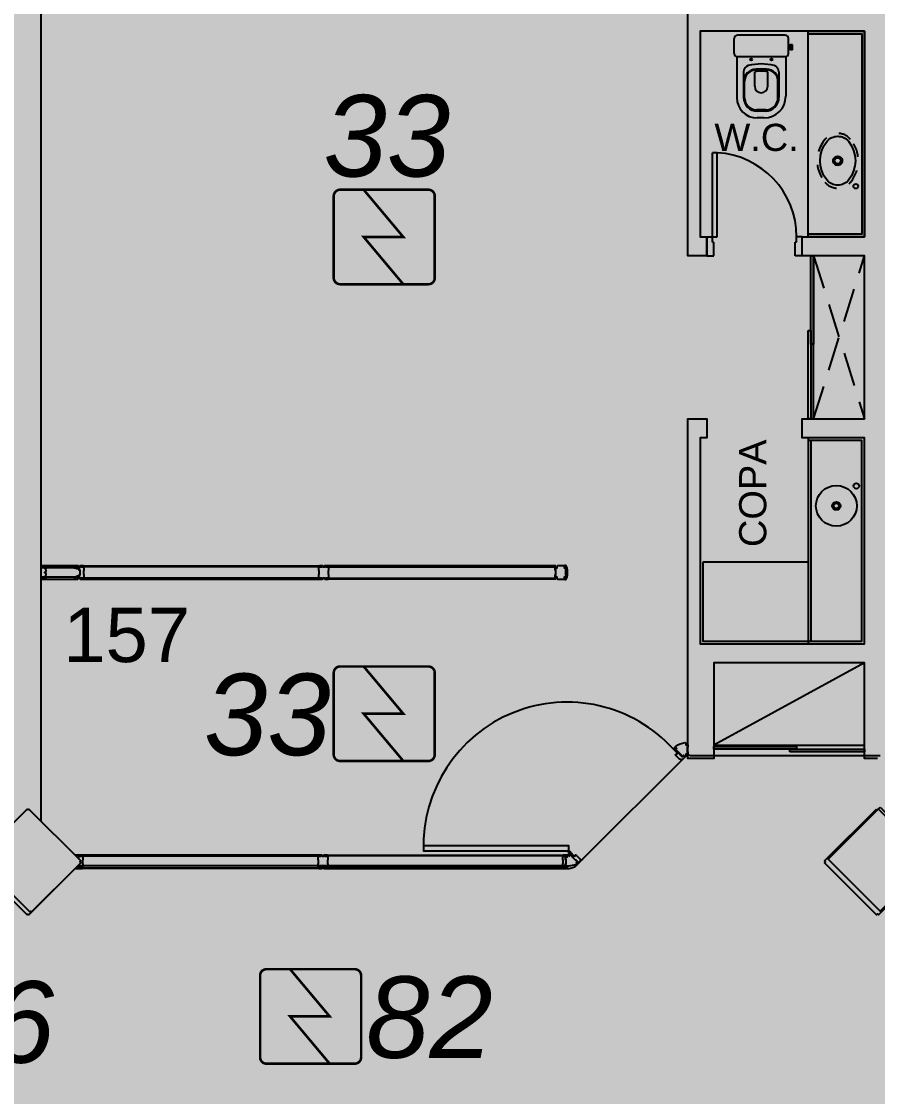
# Model space of a CAD drawing. Header units: metres. Extents: x -331 to 2982, y 362 to 2539.
# Drawn here: x 857.7 to 863.99, y 1625.09 to 1633 of the extents above; entities that cross this region are included whole.
import ezdxf

# ---------------------------------------------------------------- set-up
doc = ezdxf.new("R2010")
doc.units = ezdxf.units.M
for name, pattern in [('DASHED2', [0.375, 0.25, -0.125]), ('XR_BL2_3 PAV$0$CONTINUOUS', [0]), ('XR_BL2_3 PAV$0$HIDDEN', [0.375, 0.25, -0.125])]:
    doc.linetypes.add(name, pattern=pattern)
doc.layers.get('0').update_dxf_attribs({"color": 251})
doc.layers.add('_corredores', color=251, linetype='Continuous', plot=False)
doc.layers.add('_salas', color=251, linetype='Continuous', plot=False)
for name, color, linetype in [('ALV', 251, 'Continuous'), ('CX', 251, 'Continuous'), ('DET. FUMAÇA', 1, 'Continuous'), ('Detector_antigo', 84, 'Continuous'), ('Div', 251, 'Continuous'), ('Est', 251, 'Continuous'), ('Mob', 251, 'Continuous'), ('Proj', 251, 'DASHED2'), ('Texto_Salas', 251, 'Continuous'), ('vid', 251, 'Continuous')]:
    doc.layers.add(name, color=color, linetype=linetype)
doc.layers.add('Botoeira_antiga', color=74, linetype='Continuous', lineweight=30)
doc.styles.add('ARIAL', font='arial.ttf')
doc.styles.get("Standard").update_dxf_attribs({"font": 'arial.ttf', "height": 0.3})
doc.styles.add('X3G_ENTITY_1416BAE9', font='arial.ttf', dxfattribs={"height": 0.6})
doc.styles.add('X3G_ENTITY_14227C23', font='arial.ttf', dxfattribs={"height": 0.4})

# ---------------------------------------------------------------- blocks, each defined once
blk = doc.blocks.new('Detector de fumaça')
at = {"layer": 'DET. FUMAÇA', "linetype": 'Continuous', "lineweight": 15, "const_width": 0.0187}
blk.add_lwpolyline([(774.5995, 539.8158), (775.2491, 539.8158, -0.414214), (775.2958, 539.769), (775.2958, 539.1669, -0.414214), (775.2491, 539.1202), (774.5995, 539.1202, -0.414214), (774.5527, 539.1669), (774.5527, 539.769, -0.414214)], format="xyb", close=True, dxfattribs=at)
blk.add_lwpolyline([(774.773, 539.8158), (775.0645, 539.468), (774.773, 539.468), (775.0645, 539.1202)], dxfattribs=at)

msp = doc.modelspace()

# ---------------------------------------------------------------- hatches: boundary and pattern name
at = {"layer": '_corredores', "transparency": 33554508}
h = msp.add_hatch(color=256, dxfattribs=at)
h.dxf.hatch_style = 1
h.paths.add_polyline_path([(849.579, 1608.9411), (849.579, 1612.2161), (852.229, 1612.2161), (852.229, 1614.6511), (851.629, 1614.6511), (851.629, 1624.5643), (870.399, 1624.5643), (870.399, 1626.4001), (870.209, 1626.4001), (870.209, 1626.5971), (870.023, 1626.7843), (866.324, 1626.785), (866.3084, 1626.7515), (866.2038, 1626.8336), (865.4424, 1627.5943), (864.014, 1627.5943), (862.5855, 1627.5943), (861.7756, 1626.785), (861.74, 1626.785), (861.7364, 1626.7841), (861.7229, 1626.7829), (861.7049, 1626.7829), (858.1107, 1626.785), (857.764, 1626.4383), (857.4173, 1626.785), (853.8241, 1626.785), (853.8085, 1626.7515), (853.7038, 1626.8336), (852.9425, 1627.5943), (851.514, 1627.5943), (849.7675, 1627.5943), (849.7675, 1626.8343), (849.6275, 1626.8343), (849.6275, 1629.9143), (841.254, 1629.9143), (841.254, 1628.0743), (840.4941, 1628.0743), (840.4941, 1627.1161), (840.7759, 1626.8343), (840.3941, 1626.4525), (840.0615, 1626.785), (836.4544, 1626.785), (836.4387, 1626.7515), (836.3341, 1626.8336), (835.5727, 1627.5943), (834.1443, 1627.5943), (832.7159, 1627.5943), (831.9059, 1626.785), (831.8704, 1626.785), (831.8668, 1626.7841), (831.8533, 1626.7829), (831.8353, 1626.7829), (828.241, 1626.785), (827.8943, 1626.4383), (827.5477, 1626.785), (823.9539, 1626.785), (823.9383, 1626.7515), (823.8336, 1626.8336), (823.0723, 1627.5943), (821.6438, 1627.5943), (820.2154, 1627.5943), (819.4055, 1626.785), (819.3699, 1626.785), (819.3663, 1626.7841), (819.3528, 1626.7829), (819.3348, 1626.7829), (815.7405, 1626.785), (815.3939, 1626.4383), (815.0472, 1626.785), (811.4539, 1626.785), (811.4383, 1626.7515), (811.3337, 1626.8336), (810.5723, 1627.5943), (809.1439, 1627.5943), (807.7155, 1627.5943), (806.9055, 1626.785), (806.8699, 1626.785), (806.8664, 1626.7841), (806.8529, 1626.7829), (806.8349, 1626.7829), (803.2406, 1626.785), (802.8939, 1626.4383), (802.5473, 1626.785), (798.9539, 1626.785), (798.9383, 1626.7515), (798.8337, 1626.8336), (798.0723, 1627.5943), (796.6439, 1627.5943), (795.2155, 1627.5943), (794.4055, 1626.785), (794.3699, 1626.785), (794.3664, 1626.7841), (794.3529, 1626.7829), (794.3349, 1626.7829), (790.7406, 1626.785), (790.3939, 1626.4383), (790.0473, 1626.785), (786.454, 1626.785), (786.4384, 1626.7515), (786.3338, 1626.8336), (785.5724, 1627.5943), (784.144, 1627.5943), (782.7155, 1627.5943), (781.9056, 1626.785), (781.87, 1626.785), (781.8664, 1626.7841), (781.8529, 1626.7829), (781.8349, 1626.7829), (778.2407, 1626.785), (777.894, 1626.4383), (777.5473, 1626.785), (773.9541, 1626.785), (773.9385, 1626.7515), (773.8338, 1626.8336), (773.0725, 1627.5943), (771.644, 1627.5943), (770.2156, 1627.5943), (769.4057, 1626.785), (769.3701, 1626.785), (769.3665, 1626.7841), (769.353, 1626.7829), (769.335, 1626.7829), (765.635, 1626.7843), (765.449, 1626.5971), (765.449, 1626.4001), (765.259, 1626.4001), (765.259, 1624.5643), (770.104, 1624.5643), (770.104, 1614.6511), (770.414, 1614.6511), (770.414, 1605.5311), (765.029, 1605.5311), (765.029, 1610.8311), (763.829, 1610.8311), (763.829, 1605.5311), (755.929, 1605.5311), (755.929, 1610.8311), (754.829, 1610.8311), (754.829, 1605.5311), (746.079, 1605.5311), (746.079, 1601.9161), (748.449, 1601.9161), (748.449, 1603.6161), (748.049, 1603.6161), (748.049, 1603.8161), (754.474, 1603.8161), (754.474, 1603.6161), (754.149, 1603.6161), (754.149, 1601.9161), (754.474, 1601.9161), (754.474, 1601.7161), (754.474, 1601.1911), (757.974, 1601.1911), (757.974, 1603.5911), (757.974, 1603.7911), (768.029, 1603.7911), (768.029, 1603.7711), (768.834, 1603.7711), (768.834, 1595.8111), (768.004, 1595.8111), (768.004, 1595.7911), (762.364, 1595.7911), (762.364, 1590.5811), (754.174, 1590.5811), (754.174, 1593.0661), (752.499, 1593.0661), (752.499, 1560.5411), (752.299, 1560.5411), (752.299, 1561.4411), (751.199, 1561.4411), (751.199, 1558.1161), (752.299, 1558.1161), (752.299, 1559.1161), (752.499, 1559.1161), (752.499, 1557.1161), (755.419, 1557.1161), (755.419, 1558.9661), (753.924, 1558.9661), (753.924, 1563.4411), (754.189, 1563.4411), (754.189, 1587.6511), (760.824, 1587.6511), (760.824, 1587.7411), (768.929, 1587.7411), (768.929, 1563.8411), (770.329, 1563.8411), (770.329, 1587.7411), (771.929, 1587.7411), (773.029, 1587.7411), (775.879, 1587.7411), (775.879, 1586.6411), (777.179, 1586.6411), (777.179, 1587.7411), (788.779, 1587.7411), (788.779, 1586.6411), (790.079, 1586.6411), (790.079, 1587.7411), (802.329, 1587.7411), (804.029, 1587.7411), (844.979, 1587.7411), (844.979, 1587.9161), (845.279, 1587.9161), (845.279, 1587.5625), (845.279, 1563.2411), (806.429, 1563.2411), (806.429, 1563.4411), (806.629, 1563.4411), (806.629, 1565.7911), (806.229, 1565.7911), (806.229, 1585.1911), (806.629, 1585.1911), (806.629, 1587.5411), (803.039, 1587.5411), (803.039, 1576.8411), (798.689, 1576.8411), (796.094, 1576.8411, -0.496898), (794.3598, 1575.527), (793.5592, 1573.0628), (798.509, 1571.4495), (798.509, 1560.7211), (794.829, 1560.7211), (794.829, 1560.5411), (794.829, 1557.5511), (801.129, 1557.5511), (801.129, 1556.4511), (802.329, 1556.4511), (802.329, 1557.5511), (805.229, 1557.5511), (805.229, 1556.4511), (806.429, 1556.4511), (806.429, 1560.6911), (845.279, 1560.6911), (845.279, 1555.9965), (846.404, 1555.9965), (846.404, 1556.8911), (846.054, 1556.8911), (846.054, 1556.9911), (846.454, 1556.9911), (846.454, 1560.6911), (849.204, 1560.6911), (849.204, 1556.9911), (849.604, 1556.9911), (849.604, 1556.8911), (849.254, 1556.8911), (849.254, 1555.9965), (850.479, 1555.9965), (850.479, 1563.2411), (849.579, 1563.2411), (849.579, 1572.2911), (849.579, 1575.9411), (849.579, 1587.5625), (849.579, 1588.1411), (849.679, 1588.1411), (849.679, 1587.9911), (866.719, 1587.9911), (870.339, 1587.9911), (870.339, 1595.7911), (866.429, 1595.7911), (866.429, 1595.7211), (852.429, 1595.7211), (852.429, 1590.3911), (849.579, 1590.3911)])
h.paths.add_polyline_path([(845.139, 1595.8411), (845.279, 1595.8411), (845.279, 1590.3411), (839.679, 1590.3411), (775.879, 1590.3411), (773.004, 1590.3411), (773.004, 1595.8111), (771.774, 1595.8111), (771.774, 1603.7661), (773.119, 1603.7661), (773.119, 1603.8211), (845.139, 1603.8211)], flags=16)
h.paths.add_polyline_path([(846.026, 1605.5311), (845.019, 1605.5311), (845.019, 1609.9311), (845.029, 1610.8311), (843.829, 1610.8311), (843.829, 1605.5311), (835.029, 1605.5311), (835.029, 1610.8311), (833.829, 1610.8311), (833.829, 1605.5311), (825.029, 1605.5311), (825.029, 1610.8311), (823.829, 1610.8311), (823.829, 1605.5311), (815.029, 1605.5311), (815.029, 1610.8311), (813.829, 1610.8311), (813.829, 1605.5311), (805.029, 1605.5311), (805.029, 1610.8311), (803.829, 1610.8311), (803.829, 1605.5311), (795.029, 1605.5311), (795.029, 1610.8311), (793.829, 1610.8311), (793.829, 1605.5311), (785.029, 1605.5311), (785.029, 1610.8311), (783.829, 1610.8311), (783.829, 1605.5311), (775.029, 1605.5311), (775.029, 1610.8311), (773.999, 1610.8311), (773.999, 1605.5311), (773.214, 1605.5311), (773.214, 1614.6511), (773.144, 1614.6511), (773.1437, 1620.1313), (775.1643, 1620.1313), (775.1643, 1622.0513), (773.6443, 1622.0513), (773.6443, 1621.6313), (773.184, 1621.6313), (773.184, 1624.5643), (845.949, 1624.5632), (845.9494, 1621.6313), (845.4887, 1621.6313), (845.4887, 1622.0513), (843.9887, 1622.0513), (843.9887, 1621.6313), (843.9687, 1620.1313), (845.9487, 1620.1313), (845.949, 1614.6511), (846.026, 1614.6511)], flags=16)
h.paths.add_polyline_path([(865.1904, 1593.8059, -2.788173), (864.4071, 1590.6278), (864.5694, 1590.7057), (864.758, 1590.3806), (866.0583, 1591.2781, -0.450063), (866.3503, 1592.4627), (865.616, 1593.8618), (865.2979, 1593.6615)], flags=16)
h.paths.add_polyline_path([(845.264, 1626.4525), (844.8822, 1626.8343), (845.264, 1627.2162), (845.6458, 1626.8343)], flags=16)
h.paths.add_polyline_path([(851.514, 1626.4525), (851.1322, 1626.8343), (851.514, 1627.2162), (851.8958, 1626.8343)], flags=16)
h.paths.add_polyline_path([(834.1442, 1626.4525), (833.7624, 1626.8343), (834.1442, 1627.2162), (834.526, 1626.8343)], flags=16)
h.paths.add_polyline_path([(864.014, 1626.4525), (863.6322, 1626.8343), (864.014, 1627.2162), (864.3958, 1626.8343)], flags=16)
h.paths.add_polyline_path([(821.6442, 1626.4525), (821.2623, 1626.8343), (821.6442, 1627.2162), (822.026, 1626.8343)], flags=16)
h.paths.add_polyline_path([(809.5258, 1626.8343), (809.144, 1626.4525), (808.7622, 1626.8343), (809.144, 1627.2162)], flags=16)
h.paths.add_polyline_path([(797.0258, 1626.8343), (796.644, 1626.4525), (796.2622, 1626.8343), (796.644, 1627.2162)], flags=16)
h.paths.add_polyline_path([(784.5258, 1626.8343), (784.1439, 1626.4525), (783.7621, 1626.8343), (784.1439, 1627.2162)], flags=16)
h.paths.add_polyline_path([(772.0258, 1626.8343), (771.644, 1626.4525), (771.2622, 1626.8343), (771.644, 1627.2162)], flags=16)
h.paths.add_polyline_path([(767.5755, 1593.944), (767.4281, 1593.8407), (767.223, 1594.0851), (766.3285, 1593.1906, -0.414214), (766.3285, 1592.3916), (767.223, 1591.4971), (767.4281, 1591.7414), (767.5755, 1591.6382, -3.171595)], flags=16)
at = {"layer": '_salas', "transparency": 33554559}
h = msp.add_hatch(color=256, dxfattribs=at)
h.dxf.hatch_style = 1
h.paths.add_polyline_path([(870.379, 1637.7293), (851.629, 1637.7293), (851.629, 1639.2843), (851.299, 1639.2843), (851.299, 1637.7293), (840.564, 1637.7293), (840.564, 1639.2843), (840.234, 1639.2843), (840.234, 1637.7293), (765.239, 1637.7293), (765.239, 1626.3801), (765.429, 1626.3801), (765.429, 1626.5771), (765.615, 1626.7643), (769.3501, 1626.765), (769.3826, 1626.773), (769.4342, 1626.8136), (770.1916, 1627.5703), (770.2047, 1627.5834), (770.229, 1627.5743), (771.624, 1627.5743), (773.0191, 1627.5743), (773.0434, 1627.5834), (773.0565, 1627.5703), (773.8138, 1626.8136), (773.8655, 1626.773), (773.898, 1626.765), (777.5273, 1626.765), (777.8669, 1626.4254), (777.8811, 1626.4254), (778.2207, 1626.765), (781.85, 1626.765), (781.8825, 1626.773), (781.9342, 1626.8136), (782.6915, 1627.5703), (782.7046, 1627.5834), (782.7289, 1627.5743), (784.124, 1627.5743), (785.519, 1627.5743), (785.5433, 1627.5834), (785.5564, 1627.5703), (786.3138, 1626.8136), (786.3654, 1626.773), (786.3979, 1626.765), (790.0273, 1626.765), (790.3669, 1626.4254), (790.3739, 1626.4325), (790.7206, 1626.765), (794.3499, 1626.765), (794.3824, 1626.773), (794.4341, 1626.8136), (795.1914, 1627.5703), (795.2045, 1627.5834), (795.2289, 1627.5743), (796.6239, 1627.5743), (798.0189, 1627.5743), (798.0433, 1627.5834), (798.0564, 1627.5703), (798.8137, 1626.8136), (798.8654, 1626.773), (798.8979, 1626.765), (802.5273, 1626.765), (802.8669, 1626.4254), (802.8739, 1626.4325), (803.2206, 1626.765), (806.8499, 1626.765), (806.8824, 1626.773), (806.9341, 1626.8136), (807.6914, 1627.5703), (807.7045, 1627.5834), (807.7289, 1627.5743), (809.1239, 1627.5743), (810.5189, 1627.5743), (810.5433, 1627.5834), (810.5564, 1627.5703), (811.3137, 1626.8136), (811.3654, 1626.773), (811.3979, 1626.765), (815.0272, 1626.765), (815.3668, 1626.4254), (815.3739, 1626.4325), (815.7205, 1626.765), (819.3499, 1626.765), (819.3824, 1626.773), (819.434, 1626.8136), (820.1914, 1627.5703), (820.2045, 1627.5834), (820.2288, 1627.5743), (821.6238, 1627.5743), (823.0189, 1627.5743), (823.0432, 1627.5834), (823.0563, 1627.5703), (823.8136, 1626.8136), (823.8653, 1626.773), (823.8978, 1626.765), (827.5277, 1626.765), (827.8673, 1626.4254), (827.8743, 1626.4325), (828.221, 1626.765), (831.8504, 1626.765), (831.8828, 1626.773), (831.9345, 1626.8136), (832.6919, 1627.5703), (832.7049, 1627.5834), (832.7293, 1627.5743), (834.1243, 1627.5743), (835.5193, 1627.5743), (835.5437, 1627.5834), (835.5568, 1627.5703), (836.3141, 1626.8136), (836.3658, 1626.773), (836.3983, 1626.765), (840.0415, 1626.765), (840.3741, 1626.4325), (840.7559, 1626.8143), (840.4741, 1627.0961), (840.4741, 1628.0543), (841.234, 1628.0543), (841.234, 1629.8943), (849.6075, 1629.8943), (849.6075, 1626.8143), (849.7475, 1626.8143), (849.7475, 1627.5743), (851.494, 1627.5743), (852.8891, 1627.5743), (852.9134, 1627.5834), (852.9265, 1627.5703), (853.6838, 1626.8136), (853.7355, 1626.773), (853.768, 1626.765), (857.3973, 1626.765), (857.7369, 1626.4254), (857.744, 1626.4325), (858.0907, 1626.765), (861.72, 1626.765), (861.7525, 1626.773), (861.8042, 1626.8136), (862.5615, 1627.5703), (862.5746, 1627.5834), (862.5989, 1627.5743), (863.994, 1627.5743), (865.389, 1627.5743), (865.4133, 1627.5834), (865.4264, 1627.5703), (866.1838, 1626.8136), (866.2354, 1626.773), (866.2679, 1626.765), (870.003, 1626.7643), (870.189, 1626.5771), (870.189, 1626.3801), (870.379, 1626.3801), (870.379, 1626.3801)])
h = msp.add_hatch(color=256, dxfattribs=at)
h.dxf.hatch_style = 1
h.paths.add_polyline_path([(870.399, 1637.7493), (851.649, 1637.7493), (851.649, 1639.3043), (851.319, 1639.3043), (851.319, 1637.7493), (840.584, 1637.7493), (840.584, 1639.3043), (840.254, 1639.3043), (840.254, 1637.7493), (765.259, 1637.7493), (765.259, 1626.4001), (765.449, 1626.4001), (765.449, 1626.5971), (765.635, 1626.7843), (769.3701, 1626.785), (769.4026, 1626.793), (769.4542, 1626.8336), (770.2116, 1627.5903), (770.2247, 1627.6034), (770.249, 1627.5943), (771.644, 1627.5943), (773.0391, 1627.5943), (773.0634, 1627.6034), (773.0765, 1627.5903), (773.8338, 1626.8336), (773.8855, 1626.793), (773.918, 1626.785), (777.5473, 1626.785), (777.8869, 1626.4454), (777.894, 1626.4525), (778.2407, 1626.785), (781.87, 1626.785), (781.9025, 1626.793), (781.9542, 1626.8336), (782.7115, 1627.5903), (782.7246, 1627.6034), (782.7489, 1627.5943), (784.144, 1627.5943), (785.539, 1627.5943), (785.5633, 1627.6034), (785.5764, 1627.5903), (786.3338, 1626.8336), (786.3854, 1626.793), (786.4179, 1626.785), (790.0473, 1626.785), (790.3869, 1626.4454), (790.3939, 1626.4525), (790.7406, 1626.785), (794.3699, 1626.785), (794.4024, 1626.793), (794.4541, 1626.8336), (795.2114, 1627.5903), (795.2245, 1627.6034), (795.2489, 1627.5943), (796.6439, 1627.5943), (798.0389, 1627.5943), (798.0633, 1627.6034), (798.0764, 1627.5903), (798.8337, 1626.8336), (798.8854, 1626.793), (798.9179, 1626.785), (802.5473, 1626.785), (802.8869, 1626.4454), (802.8939, 1626.4525), (803.2406, 1626.785), (806.8699, 1626.785), (806.9024, 1626.793), (806.9541, 1626.8336), (807.7114, 1627.5903), (807.7245, 1627.6034), (807.7489, 1627.5943), (809.1439, 1627.5943), (810.5389, 1627.5943), (810.5633, 1627.6034), (810.5764, 1627.5903), (811.3337, 1626.8336), (811.3854, 1626.793), (811.4179, 1626.785), (815.0472, 1626.785), (815.3868, 1626.4454), (815.3939, 1626.4525), (815.7405, 1626.785), (819.3699, 1626.785), (819.4024, 1626.793), (819.454, 1626.8336), (820.2114, 1627.5903), (820.2245, 1627.6034), (820.2488, 1627.5943), (821.6438, 1627.5943), (823.0389, 1627.5943), (823.0632, 1627.6034), (823.0763, 1627.5903), (823.8336, 1626.8336), (823.8853, 1626.793), (823.9178, 1626.785), (827.5477, 1626.785), (827.8873, 1626.4454), (827.8943, 1626.4525), (828.241, 1626.785), (831.8704, 1626.785), (831.9028, 1626.793), (831.9545, 1626.8336), (832.7119, 1627.5903), (832.7249, 1627.6034), (832.7493, 1627.5943), (834.1443, 1627.5943), (835.5393, 1627.5943), (835.5637, 1627.6034), (835.5768, 1627.5903), (836.3341, 1626.8336), (836.3858, 1626.793), (836.4183, 1626.785), (840.0615, 1626.785), (840.3941, 1626.4525), (840.7759, 1626.8343), (840.4941, 1627.1161), (840.4941, 1628.0743), (841.254, 1628.0743), (841.254, 1629.9143), (849.6275, 1629.9143), (849.6275, 1626.8343), (849.7675, 1626.8343), (849.7675, 1627.5943), (851.514, 1627.5943), (852.9091, 1627.5943), (852.9334, 1627.6034), (852.9465, 1627.5903), (853.7038, 1626.8336), (853.7555, 1626.793), (853.788, 1626.785), (857.4173, 1626.785), (857.7569, 1626.4454), (857.764, 1626.4525), (858.1107, 1626.785), (861.74, 1626.785), (861.7725, 1626.793), (861.8242, 1626.8336), (862.5815, 1627.5903), (862.5946, 1627.6034), (862.6189, 1627.5943), (864.014, 1627.5943), (865.409, 1627.5943), (865.4333, 1627.6034), (865.4464, 1627.5903), (866.2038, 1626.8336), (866.2554, 1626.793), (866.2879, 1626.785), (870.023, 1626.7843), (870.209, 1626.5971), (870.209, 1626.4001), (870.399, 1626.4001), (870.399, 1626.4001)])
h = msp.add_hatch(color=256, dxfattribs=at)
h.dxf.hatch_style = 1
h.paths.add_polyline_path([(834.1242, 1627.1962), (833.7424, 1626.8143), (834.1242, 1626.4325), (834.506, 1626.8143)])
h.paths.add_polyline_path([(845.6258, 1626.8143), (845.244, 1627.1962), (844.8622, 1626.8143), (845.244, 1626.4325)])
h.paths.add_polyline_path([(851.8758, 1626.8143), (851.494, 1627.1962), (851.1122, 1626.8143), (851.494, 1626.4325)])
h.paths.add_polyline_path([(864.3758, 1626.8143), (863.994, 1627.1962), (863.6122, 1626.8143), (863.994, 1626.4325)])
h = msp.add_hatch(color=256, dxfattribs=at)
h.dxf.hatch_style = 1
h.paths.add_polyline_path([(834.1442, 1627.2162), (833.7624, 1626.8343), (834.1442, 1626.4525), (834.526, 1626.8343)])
h.paths.add_polyline_path([(845.6458, 1626.8343), (845.264, 1627.2162), (844.8822, 1626.8343), (845.264, 1626.4525)])
h.paths.add_polyline_path([(851.8958, 1626.8343), (851.514, 1627.2162), (851.1322, 1626.8343), (851.514, 1626.4525)])
h.paths.add_polyline_path([(864.3958, 1626.8343), (864.014, 1627.2162), (863.6322, 1626.8343), (864.014, 1626.4525)])

# ---------------------------------------------------------------- linework, layer by layer
at = {"color": 251, "true_color": 0x606060}
msp.add_lwpolyline([(864.014, 1627.5943), (862.6189, 1627.5943), (862.5946, 1627.6034), (862.5815, 1627.5903), (861.8242, 1626.8336), (861.7725, 1626.793), (861.7364, 1626.7841), (861.7229, 1626.7829), (861.7049, 1626.7829), (861.7039, 1626.785), (858.1107, 1626.785), (857.7711, 1626.4454), (857.764, 1626.4525), (857.7569, 1626.4454), (857.4173, 1626.785)], dxfattribs=at)
at = {"color": 251}
msp.add_lwpolyline([(864.014, 1627.2162), (864.3958, 1626.8343), (864.014, 1626.4525), (863.6322, 1626.8343)], close=True, dxfattribs=at)
msp.add_lwpolyline([(864.014, 1627.2162), (864.3958, 1626.8343), (864.014, 1626.4525), (863.6322, 1626.8343)], close=True, dxfattribs=at)
at = {"layer": 'ALV'}
msp.add_line((857.839, 1635.1133), (857.839, 1627.1153), dxfattribs=at)
msp.add_lwpolyline([(863.994, 1627.5743), (863.899, 1627.5743), (863.899, 1628.2793), (862.789, 1628.2793), (862.789, 1627.5743), (862.599, 1627.5743), (862.599, 1630.0743), (862.739, 1630.0743), (862.739, 1629.9343), (862.689, 1629.9343), (862.689, 1628.4193), (863.899, 1628.4193), (863.899, 1629.9343), (863.439, 1629.9343), (863.439, 1630.0743), (863.899, 1630.0743), (863.899, 1631.2743), (863.439, 1631.2743), (863.439, 1631.4143), (863.899, 1631.4143), (863.899, 1632.9293), (862.689, 1632.9293), (862.689, 1631.4143), (862.739, 1631.4143), (862.739, 1631.2743), (862.599, 1631.2743), (862.599, 1634.7243)], dxfattribs=at)
at = {"layer": 'CX'}
for p, q in [((862.779, 1631.4143), (862.779, 1632.0333)), ((862.814, 1632.0333), (862.779, 1632.0333)), ((862.814, 1631.4143), (862.814, 1632.0333)), ((862.739, 1631.2743), (862.739, 1631.4143)), ((862.739, 1631.4143), (862.779, 1631.4143)), ((862.779, 1631.4143), (862.814, 1631.4143)), ((862.779, 1631.3743), (862.779, 1631.4143)), ((862.779, 1631.3743), (862.789, 1631.3743)), ((862.789, 1631.2743), (862.789, 1631.3743)), ((863.389, 1631.2743), (863.389, 1631.3743)), ((863.399, 1631.3743), (863.389, 1631.3743)), ((863.439, 1631.4143), (863.399, 1631.4143)), ((863.399, 1631.3743), (863.399, 1631.4143)), ((863.439, 1631.2743), (863.439, 1631.4143)), ((862.739, 1631.2743), (862.789, 1631.2743)), ((863.439, 1631.2743), (863.389, 1631.2743))]:
    msp.add_line(p, q, dxfattribs=at)
at = {"layer": 'CX', "linetype": 'XR_BL2_3 PAV$0$CONTINUOUS'}
msp.add_lwpolyline([(858.1493, 1628.8933), (858.1311, 1628.8933, -0.420879), (858.1253, 1628.8998), (858.1253, 1628.9095), (858.1053, 1628.9095), (858.1053, 1628.9155), (858.1004, 1628.9146), (858.0999, 1628.9126, -0.414214), (858.0969, 1628.9096), (858.0884, 1628.9096), (858.0821, 1628.9096), (858.0821, 1628.9108), (858.0884, 1628.9108), (858.0969, 1628.9108, 0.414214), (858.0987, 1628.9126), (858.0992, 1628.9148, -0.414214), (858.1002, 1628.9158), (858.1074, 1628.9171, 0.212526), (858.1087, 1628.918), (858.1093, 1628.9188), (858.1102, 1628.9182), (858.1093, 1628.9168, -0.204506), (858.1079, 1628.9159), (858.1068, 1628.9157), (858.1068, 1628.911), (858.1196, 1628.911), (858.1196, 1628.927), (858.1288, 1628.927), (858.1288, 1628.9466), (858.1288, 1628.962), (858.1196, 1628.962), (858.1196, 1628.978), (858.1068, 1628.978), (858.1068, 1628.9733), (858.1079, 1628.9731, -0.204506), (858.1093, 1628.9723), (858.1102, 1628.9709), (858.1093, 1628.9702), (858.1087, 1628.971, 0.212526), (858.1074, 1628.9719), (858.1002, 1628.9732, -0.414214), (858.0992, 1628.9742), (858.0987, 1628.9764, 0.414214), (858.0969, 1628.9782), (858.0926, 1628.9782), (858.0821, 1628.9782), (858.0821, 1628.9794), (858.0926, 1628.9794), (858.0969, 1628.9794, -0.414214), (858.0999, 1628.9764), (858.1004, 1628.9744), (858.1053, 1628.9736), (858.1053, 1628.9795), (858.1253, 1628.9795), (858.1253, 1628.9892, -0.420879), (858.1311, 1628.9957), (858.1493, 1628.9957, -0.414214), (858.1503, 1628.9947), (858.1503, 1628.9942), (858.1353, 1628.9942), (858.1353, 1628.9869), (858.1501, 1628.9869, -0.322891), (858.1558, 1628.9817), (858.1558, 1628.9614, -0.13729), (858.1551, 1628.9588), (858.1535, 1628.9562, 0.13729), (858.1528, 1628.9536), (858.1528, 1628.9443), (858.1528, 1628.9355, 0.13729), (858.1535, 1628.9329), (858.1551, 1628.9303, -0.13729), (858.1558, 1628.9277), (858.1558, 1628.9073, -0.322891), (858.1501, 1628.9021), (858.1353, 1628.9021), (858.1353, 1628.8948), (858.1503, 1628.8948), (858.1503, 1628.8943, -0.414214)], format="xyb", close=True, dxfattribs=at)
at = {"layer": 'CX'}
for points in [[(859.9178, 1628.9863), (859.9218, 1628.9863, -0.414214), (859.9248, 1628.9833), (859.9248, 1628.9887, -0.439162), (859.9308, 1628.9953), (859.9488, 1628.9953, -0.414214), (859.9498, 1628.9943), (859.9498, 1628.9938), (859.9348, 1628.9938), (859.9348, 1628.9865), (859.9496, 1628.9865, -0.322891), (859.9553, 1628.9813), (859.9553, 1628.961, -0.13729), (859.9546, 1628.9584), (859.953, 1628.9558, 0.13729), (859.9523, 1628.9532), (859.9523, 1628.9443), (859.9523, 1628.9355, 0.13729), (859.953, 1628.9329), (859.9546, 1628.9303, -0.13729), (859.9553, 1628.9277), (859.9553, 1628.9073, -0.322891), (859.9496, 1628.9021), (859.9348, 1628.9021), (859.9348, 1628.8948), (859.9498, 1628.8948), (859.9498, 1628.8943, -0.414214), (859.9488, 1628.8933), (859.9308, 1628.8933, -0.439162), (859.9248, 1628.9), (859.9248, 1628.9053, -0.414214), (859.9218, 1628.9023), (859.9178, 1628.9023, -0.414214), (859.9148, 1628.9053), (859.9148, 1628.9, -0.439162), (859.9088, 1628.8933), (859.8908, 1628.8933, -0.414214), (859.8898, 1628.8943), (859.8898, 1628.8948), (859.9048, 1628.8948), (859.9048, 1628.9021), (859.89, 1628.9021, -0.322891), (859.8843, 1628.9073), (859.8843, 1628.9277, -0.13729), (859.885, 1628.9303), (859.8866, 1628.9329, 0.13729), (859.8873, 1628.9355), (859.8873, 1628.9443), (859.8873, 1628.9532, 0.13729), (859.8866, 1628.9558), (859.885, 1628.9584, -0.13729), (859.8843, 1628.961), (859.8843, 1628.9813, -0.322891), (859.89, 1628.9865), (859.9048, 1628.9865), (859.9048, 1628.9938), (859.8898, 1628.9938), (859.8898, 1628.9943, -0.414214), (859.8908, 1628.9953), (859.9088, 1628.9953, -0.439162), (859.9148, 1628.9887), (859.9148, 1628.9833, -0.414214)], [(861.6248, 1628.9646), (861.6248, 1628.9618), (861.6238, 1628.9618, -0.414214), (861.6233, 1628.9623), (861.6233, 1628.9793), (861.6383, 1628.9793), (861.6383, 1628.9903, -0.414214), (861.6433, 1628.9953), (861.6833, 1628.9953, -0.414214), (861.6883, 1628.9903), (861.6883, 1628.9793), (861.7033, 1628.9793), (861.7033, 1628.9623, -0.414214), (861.7028, 1628.9618), (861.7018, 1628.9618), (861.7018, 1628.9628, 0.414214), (861.7, 1628.9646), (861.6983, 1628.9646), (861.6983, 1628.9241), (861.7, 1628.9241, 0.414214), (861.7018, 1628.9258), (861.7018, 1628.9268), (861.7028, 1628.9268, -0.414214), (861.7033, 1628.9263), (861.7033, 1628.9093), (861.6883, 1628.9093), (861.6883, 1628.8983, -0.414214), (861.6833, 1628.8933), (861.6633, 1628.8933), (861.6433, 1628.8933, -0.414214), (861.6383, 1628.8983), (861.6383, 1628.9093), (861.6233, 1628.9093), (861.6233, 1628.9263, -0.414214), (861.6238, 1628.9268), (861.6248, 1628.9268), (861.6248, 1628.9241), (861.6283, 1628.9241), (861.6283, 1628.9646)], [(861.6976, 1628.8933, 0.32019), (861.7071, 1628.9001, -0.002744), (861.7104, 1628.9109, 0.332744), (861.71, 1628.912, -0.702025), (861.7107, 1628.9157, 0.317833), (861.7115, 1628.9165, 0.05088), (861.7143, 1628.9443, 0.05088), (861.7115, 1628.9721, 0.317833), (861.7107, 1628.973, -0.702025), (861.71, 1628.9767, 0.332744), (861.7104, 1628.9778, -0.002744), (861.7071, 1628.9886, 0.32019), (861.6976, 1628.9953), (861.6953, 1628.9953, 0.414214), (861.6903, 1628.9903), (861.6903, 1628.9793), (861.7033, 1628.9793), (861.7033, 1628.9623, -0.414214), (861.7028, 1628.9618), (861.7018, 1628.9618), (861.7018, 1628.9628, 0.414214), (861.7, 1628.9646), (861.6983, 1628.9646), (861.6983, 1628.9241), (861.7, 1628.9241, 0.414214), (861.7018, 1628.9258), (861.7018, 1628.9268), (861.7028, 1628.9268, -0.414214), (861.7033, 1628.9263), (861.7033, 1628.9093), (861.6903, 1628.9093), (861.6903, 1628.8983, 0.414214), (861.6953, 1628.8933)], [(857.8784, 1628.9563), (857.876, 1628.9668, 0.194954), (857.8751, 1628.9681), (857.8735, 1628.9691, -0.387702), (857.8728, 1628.9717), (857.8744, 1628.9748), (857.874, 1628.9751), (857.8716, 1628.9705), (857.8712, 1628.9712), (857.8712, 1628.9777), (857.883, 1628.9777), (857.883, 1628.9793), (857.839, 1628.9793), (857.839, 1628.9093), (857.883, 1628.9093), (857.883, 1628.9109), (857.8712, 1628.9109), (857.8712, 1628.9174), (857.8716, 1628.9181), (857.874, 1628.9136), (857.8744, 1628.9138), (857.8728, 1628.9169, -0.387702), (857.8735, 1628.9195), (857.8751, 1628.9206, 0.194954), (857.876, 1628.9218), (857.8784, 1628.9323, 0.268551), (857.8769, 1628.9371), (857.8691, 1628.9422), (857.8691, 1628.9465), (857.8769, 1628.9515, 0.268551)], [(862.5986, 1627.659, -0.414214), (862.5981, 1627.6585), (862.5971, 1627.6585), (862.5971, 1627.6595, 0.414214), (862.5954, 1627.6612), (862.5936, 1627.6612), (862.5936, 1627.641), (862.5936, 1627.6207), (862.5954, 1627.6207, 0.414214), (862.5971, 1627.6225), (862.5971, 1627.6235), (862.5981, 1627.6235, -0.414214), (862.5986, 1627.623), (862.5986, 1627.606), (862.5836, 1627.606), (862.5836, 1627.595, -0.668179), (862.5751, 1627.5914), (862.5673, 1627.5992), (862.5567, 1627.5886), (862.5447, 1627.6006, -0.414214), (862.5447, 1627.6013), (862.5454, 1627.602), (862.5461, 1627.6013, 0.414214), (862.5486, 1627.6013), (862.5498, 1627.6026), (862.5212, 1627.6312), (862.5199, 1627.63, 0.414214), (862.5199, 1627.6275), (862.5206, 1627.6268), (862.5199, 1627.6261, -0.414214), (862.5192, 1627.6261), (862.5072, 1627.6381), (862.5178, 1627.6487), (862.51, 1627.6565, -0.441105), (862.5104, 1627.6639, -0.152372), (862.5782, 1627.692, -0.441105), (862.5836, 1627.687), (862.5836, 1627.676), (862.5986, 1627.676)], [(858.1174, 1626.7918), (858.1329, 1626.8073), (858.1258, 1626.8143), (858.1329, 1626.8214), (858.1174, 1626.8368), (858.1174, 1626.8589, -0.439162), (858.1234, 1626.8655), (858.1414, 1626.8655, -0.414214), (858.1424, 1626.8645), (858.1424, 1626.864), (858.1274, 1626.864), (858.1274, 1626.8567), (858.1422, 1626.8567, -0.322891), (858.1479, 1626.8515), (858.1479, 1626.8312, -0.13729), (858.1472, 1626.8286), (858.1456, 1626.826, 0.13729), (858.1449, 1626.8234), (858.1449, 1626.8145), (858.1449, 1626.8057, 0.13729), (858.1456, 1626.8031), (858.1472, 1626.8005, -0.13729), (858.1479, 1626.7979), (858.1479, 1626.7775, -0.322891), (858.1422, 1626.7723), (858.1274, 1626.7723), (858.1274, 1626.765), (858.1424, 1626.765), (858.1424, 1626.7645, -0.414214), (858.1414, 1626.7635), (858.1234, 1626.7635, -0.439162), (858.1174, 1626.7702)], [(859.9128, 1626.8565), (859.9168, 1626.8565, -0.414214), (859.9198, 1626.8535), (859.9198, 1626.8589, -0.439162), (859.9258, 1626.8655), (859.9438, 1626.8655, -0.414214), (859.9448, 1626.8645), (859.9448, 1626.864), (859.9298, 1626.864), (859.9298, 1626.8567), (859.9446, 1626.8567, -0.322891), (859.9503, 1626.8515), (859.9503, 1626.8312, -0.13729), (859.9496, 1626.8286), (859.948, 1626.826, 0.13729), (859.9473, 1626.8234), (859.9473, 1626.8145), (859.9473, 1626.8057, 0.13729), (859.948, 1626.8031), (859.9496, 1626.8005, -0.13729), (859.9503, 1626.7979), (859.9503, 1626.7775, -0.322891), (859.9446, 1626.7723), (859.9298, 1626.7723), (859.9298, 1626.765), (859.9448, 1626.765), (859.9448, 1626.7645, -0.414214), (859.9438, 1626.7635), (859.9258, 1626.7635, -0.439162), (859.9198, 1626.7702), (859.9198, 1626.7755, -0.414214), (859.9168, 1626.7725), (859.9128, 1626.7725, -0.414214), (859.9098, 1626.7755), (859.9098, 1626.7702, -0.439162), (859.9038, 1626.7635), (859.8858, 1626.7635, -0.414214), (859.8848, 1626.7645), (859.8848, 1626.765), (859.8998, 1626.765), (859.8998, 1626.7723), (859.885, 1626.7723, -0.322891), (859.8793, 1626.7775), (859.8793, 1626.7979, -0.13729), (859.88, 1626.8005), (859.8816, 1626.8031, 0.13729), (859.8823, 1626.8057), (859.8823, 1626.8145), (859.8823, 1626.8234, 0.13729), (859.8816, 1626.826), (859.88, 1626.8286, -0.13729), (859.8793, 1626.8312), (859.8793, 1626.8515, -0.322891), (859.885, 1626.8567), (859.8998, 1626.8567), (859.8998, 1626.864), (859.8848, 1626.864), (859.8848, 1626.8645, -0.414214), (859.8858, 1626.8655), (859.9038, 1626.8655, -0.439162), (859.9098, 1626.8589), (859.9098, 1626.8535, -0.414214)], [(861.6785, 1626.7985, -0.13729), (861.6792, 1626.8011), (861.6808, 1626.8037, 0.13729), (861.6815, 1626.8063), (861.6815, 1626.8151), (861.6815, 1626.824, 0.13729), (861.6808, 1626.8266), (861.6792, 1626.8292, -0.13729), (861.6785, 1626.8318), (861.6785, 1626.8521, -0.322891), (861.6842, 1626.8573), (861.699, 1626.8573), (861.699, 1626.8646), (861.684, 1626.8646), (861.684, 1626.8651, -0.414214), (861.685, 1626.8661), (861.703, 1626.8661, -0.439162), (861.709, 1626.8595), (861.709, 1626.8501), (861.696, 1626.8501), (861.696, 1626.8331, 0.414214), (861.6965, 1626.8326), (861.6975, 1626.8326), (861.6975, 1626.8336, -0.414214), (861.6993, 1626.8354), (861.701, 1626.8354), (861.701, 1626.8151), (861.701, 1626.7949), (861.6993, 1626.7949, -0.414214), (861.6975, 1626.7966), (861.6975, 1626.7976), (861.6965, 1626.7976, 0.414214), (861.696, 1626.7971), (861.696, 1626.7801), (861.709, 1626.7801), (861.709, 1626.7695, -0.439162), (861.703, 1626.7629), (861.685, 1626.7629, -0.414214), (861.684, 1626.7639), (861.684, 1626.7644), (861.699, 1626.7644), (861.699, 1626.7717), (861.6842, 1626.7717, -0.322891), (861.6785, 1626.7769)], [(861.696, 1626.7801), (861.711, 1626.7801), (861.711, 1626.7691, 0.440902), (861.7165, 1626.7641, 0.152386), (861.7843, 1626.7922, 0.440902), (861.7846, 1626.7996), (861.7768, 1626.8074), (861.7874, 1626.818), (861.7754, 1626.83, 0.414214), (861.7747, 1626.83), (861.774, 1626.8293), (861.7747, 1626.8286, -0.414214), (861.7747, 1626.8261), (861.7735, 1626.8249), (861.7448, 1626.8535), (861.7461, 1626.8548, -0.414214), (861.7486, 1626.8548), (861.7493, 1626.8541), (861.75, 1626.8548, 0.414214), (861.75, 1626.8555), (861.7379, 1626.8675), (861.7273, 1626.8569), (861.7196, 1626.8647, 0.668179), (861.711, 1626.8611), (861.711, 1626.8501), (861.696, 1626.8501), (861.696, 1626.8331, 0.414214), (861.6965, 1626.8326), (861.6975, 1626.8326), (861.6975, 1626.8336, -0.414214), (861.6993, 1626.8354), (861.701, 1626.8354), (861.701, 1626.8151), (861.701, 1626.7949), (861.6993, 1626.7949, -0.414214), (861.6975, 1626.7966), (861.6975, 1626.7976), (861.6965, 1626.7976, 0.414214), (861.696, 1626.7971)], [(861.7276, 1626.8572), (861.7206, 1626.8643, -0.414214), (861.7206, 1626.8713), (861.7296, 1626.8804, -0.414214), (861.7324, 1626.8804), (861.7404, 1626.8724), (861.7394, 1626.8713), (861.7398, 1626.871), (861.7412, 1626.8724), (861.7412, 1626.8724), (861.7321, 1626.8813, 0.294496), (861.73, 1626.8818, -3.099483), (861.7338, 1626.8876), (861.7356, 1626.8858), (861.7346, 1626.8848), (861.756, 1626.8637), (861.7542, 1626.8619), (861.7441, 1626.8718), (861.7441, 1626.8709), (861.7526, 1626.8626), (861.7505, 1626.8605), (861.7508, 1626.8601), (861.7517, 1626.8611), (861.76, 1626.8528), (861.7653, 1626.8581), (861.7659, 1626.8554), (861.7701, 1626.8597), (861.7674, 1626.8602), (861.7727, 1626.8655, -0.414214), (861.7756, 1626.8655), (861.8042, 1626.8369, -0.414214), (861.8042, 1626.8136), (861.7911, 1626.8005, -0.422579), (861.7842, 1626.8006), (861.7771, 1626.8077), (861.7874, 1626.818), (861.7754, 1626.83, 0.414214), (861.7747, 1626.83), (861.774, 1626.8293), (861.7747, 1626.8286, -0.414214), (861.7747, 1626.8261), (861.7735, 1626.8249), (861.7448, 1626.8535), (861.7461, 1626.8548, -0.414214), (861.7486, 1626.8548), (861.7493, 1626.8541), (861.75, 1626.8548, 0.414214), (861.75, 1626.8555), (861.7379, 1626.8675)]]:
    msp.add_lwpolyline(points, format="xyb", close=True, dxfattribs=at)
at = {"layer": 'CX', "linetype": 'XR_BL2_3 PAV$0$CONTINUOUS'}
msp.add_lwpolyline([(862.4933, 1627.6435, -0.414214), (862.4933, 1627.6463), (862.5024, 1627.6554, -0.414214), (862.5094, 1627.6554), (862.5169, 1627.6479), (862.5142, 1627.6453), (862.5133, 1627.6461), (862.5149, 1627.6477), (862.5084, 1627.6543, 0.414214), (862.5034, 1627.6543), (862.4944, 1627.6453, 0.414214), (862.4944, 1627.6445), (862.4993, 1627.6396), (862.5014, 1627.6416, -0.414214), (862.5025, 1627.6416), (862.5574, 1627.5867), (862.5678, 1627.597), (862.5745, 1627.5903, -0.422579), (862.5746, 1627.5834), (862.5615, 1627.5703, -0.414214), (862.5382, 1627.5703), (862.5089, 1627.5996, -0.414214), (862.5089, 1627.6025), (862.5142, 1627.6078), (862.5147, 1627.6051), (862.519, 1627.6093), (862.5163, 1627.6099), (862.5216, 1627.6152), (862.4939, 1627.6429)], format="xyb", dxfattribs=at)
at = {"layer": 'CX'}
for points in [[(862.789, 1627.6443), (862.789, 1627.6643), (863.399, 1627.6643), (863.399, 1627.6443)], [(863.349, 1627.6243), (863.349, 1627.6443), (863.899, 1627.6443), (863.899, 1627.6243)], [(861.7244, 1626.8946), (861.7244, 1626.9326), (860.6544, 1626.9326), (860.6544, 1626.8946)]]:
    msp.add_lwpolyline(points, close=True, dxfattribs=at)
for points in [[(858.1174, 1626.8368), (858.1174, 1626.8643), (858.0899, 1626.8643)], [(858.0899, 1626.7643), (858.1174, 1626.7643), (858.1174, 1626.7918)]]:
    msp.add_lwpolyline(points, dxfattribs=at)
at = {"layer": 'CX', "color": 251, "true_color": 0x606060}
for centre, radius, start, end in [((862.779, 1631.4143), 0.62, 0, 86.76384), ((861.711, 1626.9325), 1.0571, 42.26666, 181.85921)]:
    msp.add_arc(centre, radius, start, end, dxfattribs=at)
at = {"layer": 'Div', "linetype": 'ByBlock'}
for points in [[(858.1103, 1628.9795), (857.8447, 1628.9795), (857.8447, 1628.9945), (858.1103, 1628.9945)], [(858.1103, 1628.9091), (857.8447, 1628.9091), (857.8447, 1628.8941), (858.1103, 1628.8941)]]:
    msp.add_lwpolyline(points, close=True, dxfattribs=at)
at = {"layer": 'Est', "color": 251}
msp.add_lwpolyline([(857.744, 1626.4325), (857.7369, 1626.4254), (857.3551, 1626.8073), (857.3622, 1626.8143), (857.3551, 1626.8214), (857.7369, 1627.2032), (857.744, 1627.1962)], dxfattribs=at)
at = {"layer": 'Est'}
msp.add_lwpolyline([(857.744, 1626.4325), (857.7511, 1626.4254), (858.1329, 1626.8073), (858.1258, 1626.8143), (858.1329, 1626.8214), (857.7511, 1627.2032), (857.744, 1627.1962)], dxfattribs=at)
at = {"layer": 'Est', "color": 251}
msp.add_lwpolyline([(863.9869, 1627.2032), (863.994, 1627.1962), (864.0011, 1627.2032), (864.3829, 1626.8214), (864.3758, 1626.8143), (864.3829, 1626.8073), (864.0011, 1626.4254), (863.994, 1626.4325), (863.9869, 1626.4254), (863.6051, 1626.8073), (863.6122, 1626.8143), (863.6051, 1626.8214)], close=True, dxfattribs=at)
at = {"layer": 'Mob'}
for p, q in [((862.939, 1632.7643), (862.939, 1632.8743)), ((863.314, 1632.8993), (862.964, 1632.8993)), ((863.339, 1632.7643), (863.339, 1632.8743)), ((863.354, 1632.8243), (863.339, 1632.8243)), ((863.354, 1632.7943), (863.339, 1632.7943)), ((863.369, 1632.8268), (863.354, 1632.8268)), ((863.354, 1632.7918), (863.354, 1632.8268)), ((863.369, 1632.7918), (863.354, 1632.7918)), ((863.369, 1632.7918), (863.369, 1632.8268)), ((862.959, 1632.7398), (862.959, 1632.4393)), ((863.314, 1632.7393), (862.964, 1632.7393)), ((863.319, 1632.7398), (863.319, 1632.4493)), ((863.009, 1632.6281), (863.009, 1632.5553)), ((863.091, 1632.5223), (863.091, 1632.6283)), ((863.177, 1632.6473), (863.101, 1632.6473)), ((863.1765, 1632.6433), (863.1015, 1632.6433)), ((863.187, 1632.5223), (863.187, 1632.6283)), ((863.269, 1632.6281), (863.269, 1632.5553)), ((863.009, 1632.5553), (863.009, 1632.4393)), ((863.0165, 1632.4383), (863.0165, 1632.5583)), ((863.2615, 1632.4383), (863.2615, 1632.5583)), ((863.269, 1632.5553), (863.269, 1632.4393)), ((863.1715, 1632.3483), (863.1065, 1632.3483)), ((863.169, 1632.3393), (863.109, 1632.3393)), ((863.159, 1632.2893), (863.109, 1632.2893)), ((863.524, 1630.0743), (863.524, 1631.2743)), ((863.484, 1629.0193), (862.709, 1629.0193)), ((863.899, 1628.2793), (862.789, 1627.6743)), ((862.789, 1627.6743), (863.899, 1627.6743))]:
    msp.add_line(p, q, dxfattribs=at)
at = {"layer": 'Mob', "ltscale": 0.05}
msp.add_line((863.504, 1629.9143), (863.5039, 1628.4393), dxfattribs=at)
at = {"layer": 'Mob'}
for points in [[(863.484, 1632.9293), (863.484, 1632.9293), (863.899, 1632.9293), (863.899, 1631.4143), (863.484, 1631.4143), (863.484, 1632.9293)], [(863.484, 1632.9093), (863.879, 1632.9093), (863.879, 1631.4343), (863.4841, 1631.4344)], [(862.709, 1629.0193), (862.709, 1628.4394), (863.879, 1628.4393), (863.879, 1629.9143), (863.4841, 1629.9143)], [(863.484, 1628.4193), (863.484, 1628.4193), (863.899, 1628.4193), (863.899, 1629.9343), (863.484, 1629.9343), (863.484, 1628.4193)]]:
    msp.add_lwpolyline(points, dxfattribs=at)
at = {"layer": 'Mob', "linetype": 'XR_BL2_3 PAV$0$HIDDEN', "ltscale": 0.05}
for points in [[(863.6066, 1632.1311, -0.471699), (863.7962, 1632.1313)], [(863.6066, 1631.8175, -0.358975), (863.6066, 1632.1311)], [(863.7962, 1632.1313, -0.359179), (863.7963, 1631.8175)], [(863.7963, 1631.8175, -0.472393), (863.6066, 1631.8175)]]:
    msp.add_lwpolyline(points, format="xyb", dxfattribs=at)
at = {"layer": 'Mob'}
for points in [[(863.6229, 1632.1177, -0.471701), (863.7799, 1632.1178)], [(863.6229, 1631.831, -0.358974), (863.6229, 1632.1177)], [(863.7799, 1632.1178, -0.359169), (863.78, 1631.831)], [(863.6788, 1631.9743, -1), (863.7241, 1631.9743)], [(863.7241, 1631.9743, -1), (863.6788, 1631.9743)], [(863.78, 1631.831, -0.472527), (863.6229, 1631.831)]]:
    msp.add_lwpolyline(points, format="xyb", dxfattribs=at)
msp.add_lwpolyline([(863.7015, 1631.9407, -1.732057), (863.7306, 1631.9911, -0.577348)], format="xyb", close=True, dxfattribs=at)
for points in [[(863.504, 1631.2743), (863.524, 1631.2743), (863.524, 1630.6243), (863.504, 1630.6243)], [(863.484, 1630.7243), (863.504, 1630.7243), (863.504, 1630.0743), (863.484, 1630.0743)]]:
    msp.add_lwpolyline(points, close=True, dxfattribs=at)
for centre, radius in [((863.064, 1632.7203), 0.0075), ((863.214, 1632.7203), 0.0075), ((863.8343, 1631.7869), 0.0175), ((863.6915, 1629.4343), 0.15), ((863.8383, 1629.5811), 0.0203), ((863.6915, 1629.4343), 0.0303), ((863.6915, 1629.4343), 0.0203)]:
    msp.add_circle(centre, radius, dxfattribs=at)
for centre, radius, start, end in [((862.964, 1632.8743), 0.025, 90, 180), ((863.314, 1632.8743), 0.025, 0, 90), ((862.964, 1632.7643), 0.025, 180, 270), ((863.314, 1632.7643), 0.025, 270, 0), ((863.0608, 1632.6276), 0.0519, 109.37837, 179.5279), ((863.101, 1632.5553), 0.092, 90, 180), ((863.1015, 1632.5583), 0.085, 90, 180), ((863.1947, 1631.8438), 0.8464, 93.7724, 100.27879), ((863.1302, 1632.5111), 0.1235, 85.90745, 108.49787), ((863.0833, 1631.8438), 0.8464, 79.72121, 86.2276), ((863.1478, 1632.5111), 0.1235, 71.50213, 94.09255), ((863.1765, 1632.5583), 0.085, 0, 90), ((863.177, 1632.5553), 0.092, 0, 90), ((863.2171, 1632.6276), 0.0519, 0.4721, 70.62163), ((863.139, 1632.5223), 0.048, 180, 0), ((863.109, 1632.4393), 0.15, 180, 270), ((863.109, 1632.4393), 0.1, 180, 270), ((863.1065, 1632.4383), 0.09, 180, 270), ((863.159, 1632.4493), 0.16, 270, 0), ((863.169, 1632.4393), 0.1, 270, 0), ((863.1715, 1632.4383), 0.09, 270, 0)]:
    msp.add_arc(centre, radius, start, end, dxfattribs=at)
at = {"layer": 'Proj'}
for p, q in [((863.524, 1630.0743), (863.899, 1631.2743)), ((863.524, 1631.2743), (863.899, 1630.0743))]:
    msp.add_line(p, q, dxfattribs=at)
at = {"layer": 'vid'}
for points in [[(858.1438, 1628.9938), (859.9048, 1628.9938), (859.9048, 1628.9865), (858.1438, 1628.9865)], [(861.6282, 1628.9938), (859.9348, 1628.9938), (859.9348, 1628.9865), (861.6282, 1628.9865)], [(858.1438, 1628.8948), (859.9048, 1628.8948), (859.9048, 1628.9021), (858.1438, 1628.9021)], [(861.6282, 1628.8948), (859.9348, 1628.8948), (859.9348, 1628.9021), (861.6282, 1628.9021)]]:
    msp.add_lwpolyline(points, close=True, dxfattribs=at)
for points in [[(859.8998, 1626.864), (858.1274, 1626.864), (858.1274, 1626.858), (859.8998, 1626.858)], [(859.9298, 1626.864), (861.699, 1626.864), (861.699, 1626.858), (859.9298, 1626.858)], [(859.8998, 1626.765), (858.1274, 1626.765), (858.1274, 1626.771), (859.8998, 1626.771)], [(859.9298, 1626.765), (861.699, 1626.765), (861.699, 1626.771), (859.9298, 1626.771)]]:
    msp.add_lwpolyline(points, dxfattribs=at)

# ---------------------------------------------------------------- block references
at = {"layer": 'DET. FUMAÇA', "linetype": 'Continuous', "lineweight": 0}
for p in [(85.4409, 1091.9454), (85.4409, 1088.4365), (84.8992, 1086.2087)]:
    msp.add_blockref('Detector de fumaça', p, dxfattribs=at)

# ---------------------------------------------------------------- texts
at = {"layer": 'Botoeira_antiga', "color": 32, "linetype": 'Continuous', "lineweight": 0, "true_color": 0xcd6928, "insert": (855.9337, 1625.9359), "char_height": 0.6, "width": 13.318804, "attachment_point": 1}
msp.add_mtext('{\\fArial|b0|i1|c0|p34;BT06}', dxfattribs=at)
at = {"layer": 'Detector_antigo', "linetype": 'Continuous', "lineweight": 0, "char_height": 0.6, "attachment_point": 1, "style": 'X3G_ENTITY_1416BAE9'}
for s, insert in [('{\\fArial|b0|i1|c0|p34;33}', (859.9184, 1632.4584)), ('{\\fArial|b0|i1|c0|p34;33}', (859.0394, 1628.1994)), ('{\\fArial|b0|i1|c0|p34;82}', (860.2317, 1625.9716))]:
    msp.add_mtext_dynamic_manual_height_columns(s, width=13.318804, gutter_width=2.5, heights=[0], dxfattribs=dict(at, insert=insert))
at = {"layer": 'Texto_Salas', "color": 251, "style": 'X3G_ENTITY_14227C23'}
msp.add_text('157', height=0.4, dxfattribs=at).set_placement((858.004, 1628.2846))
at = {"layer": 'Texto_Salas', "color": 251, "insert": (863.1047, 1632.2465), "char_height": 0.2, "width": 2.2626, "attachment_point": 2, "style": 'ARIAL'}
msp.add_mtext('W.C.', dxfattribs=at)
at = {"layer": 'Texto_Salas', "color": 251, "insert": (862.9761, 1629.5271), "char_height": 0.2, "width": 2.2626, "attachment_point": 2, "rotation": 90, "style": 'ARIAL'}
msp.add_mtext('COPA', dxfattribs=at)

doc.saveas('drawing.dxf')
